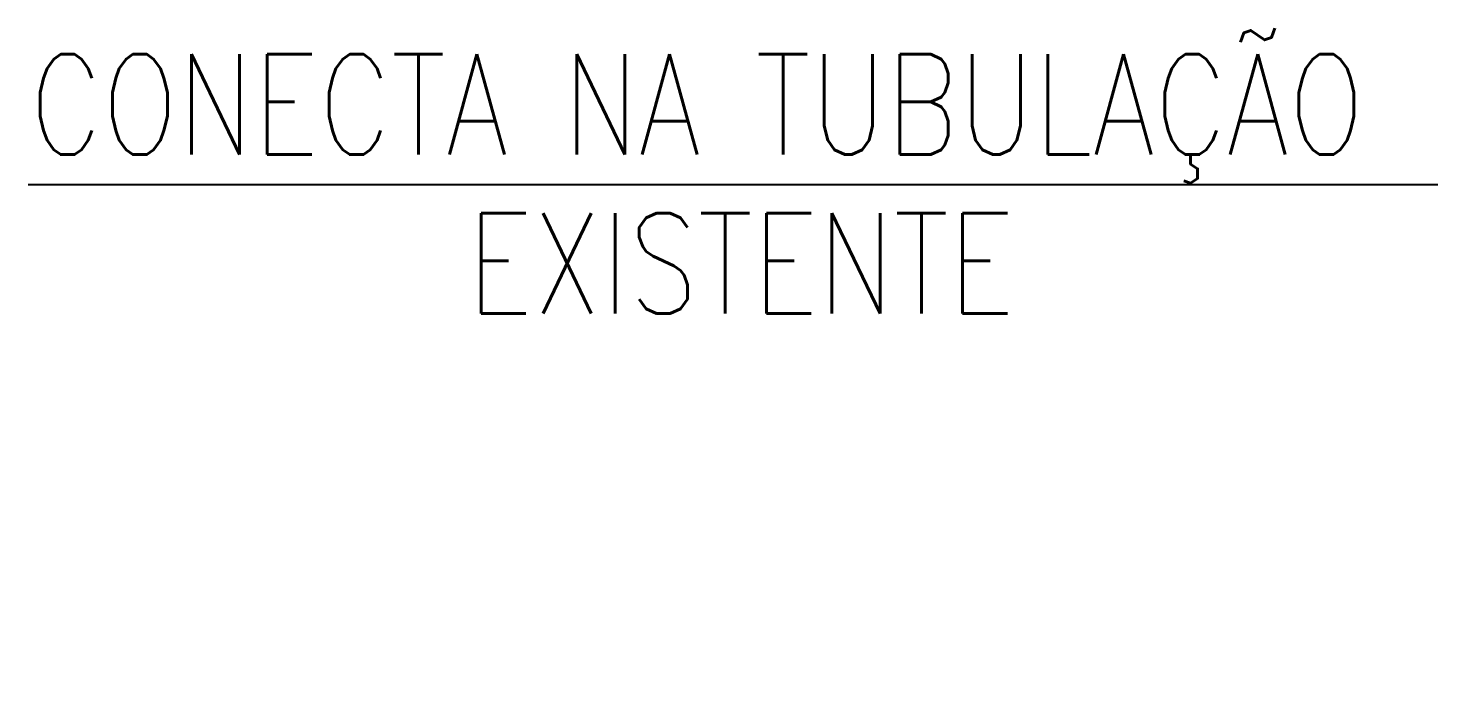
# Model space of a CAD drawing. Header units: millimetres. Extents: x -312439 to 477422, y -331570 to 212570.
# Drawn here: x 354531 to 356277, y 208108 to 208936 of the extents above; entities that cross this region are included whole.
import ezdxf

# ---------------------------------------------------------------- set-up
doc = ezdxf.new("R2010")
doc.units = ezdxf.units.MM
doc.layers.add('ARCONDTEXTO', color=4, linetype='Continuous')
doc.layers.add('TEXTO FORMATO', color=4, linetype='Continuous')
doc.styles.add('ROMAND', font='ROMAND.SHX')
doc.styles.add('ROMANS', font='romans.shx', dxfattribs={"height": 187.5})
doc.dimstyles.new('1-50 (MILIMETRO)', dxfattribs={"dimscale": 0, "dimtxt": 125, "dimasz": 125, "dimexe": 100, "dimexo": 100, "dimgap": 50, "dimtad": 0, "dimdec": 0, "dimzin": 0, "dimdsep": 46, "dimtxsty": 'ROMAND', "dimcen": -390, "dimclrd": 1, "dimclre": 1, "dimclrt": 3, "dimadec": 0, "dimazin": 0, "dimtfac": 1, "dimtdec": 0, "dimtix": 1, "dimtmove": 2, "dimatfit": 2, "dimfxl": 1, "dimtvp": 1, "dimtolj": 1, "dimtzin": 0, "dimarcsym": 0})

msp = doc.modelspace()

# ---------------------------------------------------------------- texts
at = {"layer": 'ARCONDTEXTO', "linetype": 'Continuous', "lineweight": -3, "style": 'ROMANS', "width": 0.8}
for s, p in [('CONECTA NA TUBULAÇÃO ', (354533.546, 208778.203, 0)), ('EXISTENTE', (355078.743, 208579.991, 0))]:
    msp.add_text(s, height=125, dxfattribs=at).set_placement(p)

# ---------------------------------------------------------------- leaders
at = {"layer": 'TEXTO FORMATO'}
msp.add_leader([(356709.962, 208108.027, 0), (356420.048, 208740.309, 0), (354531.315, 208740.309, 0)], dimstyle='1-50 (MILIMETRO)', override={"dimscale": 1}, dxfattribs=at)

doc.saveas('drawing.dxf')
